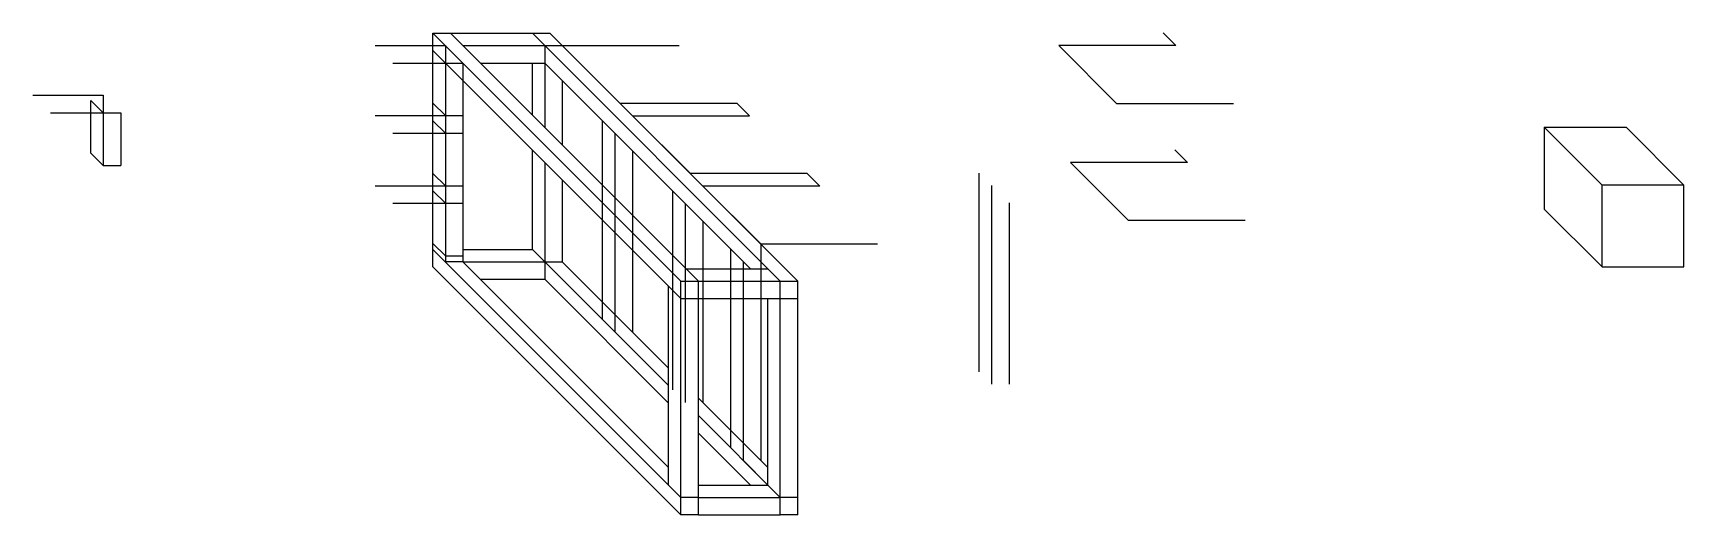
# Model space of a CAD drawing. Header units: metres. Extents: x -3.4 to 10.7, y -2.1 to 2.
import ezdxf

# ---------------------------------------------------------------- set-up
doc = ezdxf.new("R2010")
doc.units = ezdxf.units.M
doc.layers.get('0').update_dxf_attribs({"color": 18, "lineweight": 25, "true_color": 0x000000})

msp = doc.modelspace()

# ---------------------------------------------------------------- linework, layer by layer
for p, q in [((0, 2), (2.121, -0.121)), ((0, 1.85), (0, 2)), ((0, 2), (0.15, 2)), ((0.15, 2), (2.271, -0.121)), ((0.15, 2), (0.85, 2)), ((0.85, 2), (2.971, -0.121)), ((0.85, 2), (1, 2)), ((1, 2), (3.121, -0.121)), ((6.246, 2.001), (6.353, 1.894)), ((-0.494, 1.894), (0.106, 1.894)), ((0, 0.15), (0, 1.85)), ((0, 1.4), (0, 1.85)), ((0, 1.85), (0.106, 1.744)), ((0, 1.85), (0.106, 1.744)), ((0.106, 1.894), (0.106, 1.294)), ((0.256, 1.894), (1.106, 1.894)), ((0.956, 1.894), (0.956, 1.744)), ((6.353, 1.894), (5.353, 1.894)), ((5.353, 1.894), (5.847, 1.399)), ((-0.344, 1.744), (0.256, 1.744)), ((0.106, 1.744), (2.121, -0.271)), ((0.106, 1.744), (0.106, 0.044)), ((0.256, 1.744), (0.256, 1.294)), ((0.406, 1.744), (0.956, 1.744)), ((0.85, 1.3), (0.85, 1.744)), ((0.956, 1.744), (2.715, -0.015)), ((0.956, 1.744), (0.956, 1.194)), ((0.256, 1.594), (0.256, 0.044)), ((1.106, 1.594), (1.106, 1.044)), ((-3.421, 1.468), (-2.821, 1.468)), ((-2.927, 0.974), (-2.927, 1.424)), ((-2.927, 1.424), (-2.821, 1.318)), ((-2.821, 1.468), (-2.821, 0.868)), ((-3.271, 1.318), (-2.671, 1.318)), ((-2.671, 1.318), (-2.671, 0.868)), ((-0.494, 1.294), (0.106, 1.294)), ((0, 1.4), (0.106, 1.294)), ((0.106, 1.294), (0.106, 0.694)), ((0.106, 1.294), (0.256, 1.294)), ((2.601, 1.399), (2.707, 1.293)), ((5.847, 1.399), (6.847, 1.399)), ((-0.344, 1.144), (0.256, 1.144)), ((0, 0.8), (0, 1.25)), ((0, 1.25), (0.106, 1.144)), ((0.256, 1.144), (0.256, 0.694)), ((1.45, -0.45), (1.45, 1.25)), ((1.556, 1.144), (1.556, -0.556)), ((0.85, 0.15), (0.85, 1)), ((1.706, 0.994), (1.706, -0.556)), ((-2.927, 0.974), (-2.821, 0.868)), ((-2.821, 0.868), (-2.671, 0.868)), ((0.956, 0.894), (0.956, 0.044)), ((0, 0.8), (0.106, 0.694)), ((1.106, 0.744), (1.106, 0.044)), ((4.672, -0.897), (4.672, 0.803)), ((-0.494, 0.694), (0.106, 0.694)), ((0, 0.2), (0, 0.65)), ((0, 0.65), (0.106, 0.544)), ((0.106, 0.694), (0.106, 0.094)), ((0.106, 0.694), (0.256, 0.694)), ((2.052, -1.052), (2.052, 0.648)), ((4.778, 0.697), (4.778, -1.003)), ((10.7, 0), (10.7, 0.7)), ((-0.344, 0.544), (0.256, 0.544)), ((0.256, 0.544), (0.256, 0.094)), ((2.158, 0.542), (2.158, -1.158)), ((4.928, 0.547), (4.928, -1.003)), ((2.308, 0.392), (2.308, -1.158)), ((0, 0.2), (0.106, 0.094)), ((0, 0.15), (2.121, -1.971)), ((0, 0), (0, 0.15)), ((0.256, 0.15), (0.85, 0.15)), ((0.85, 0.15), (2.015, -1.015)), ((2.547, -1.547), (2.547, 0.153)), ((2.803, 0.197), (2.803, -0.271)), ((0, 0), (2.121, -2.121)), ((0.106, 0.094), (0.256, 0.094)), ((0.256, 0.044), (0.106, 0.044)), ((0.256, 0.044), (0.956, 0.044)), ((0.256, 0.044), (2.015, -1.715)), ((0.956, 0.044), (0.956, -0.106)), ((0.956, 0.044), (1.106, 0.044)), ((1.106, 0.044), (2.015, -0.865)), ((2.653, 0.047), (2.653, -1.653)), ((10, 0), (10.7, 0)), ((0.406, -0.106), (0.956, -0.106)), ((0.956, -0.106), (2.015, -1.165)), ((2.121, -1.971), (2.121, -0.121)), ((2.121, -0.121), (2.271, -0.121)), ((2.165, -0.015), (2.865, -0.015)), ((2.271, -0.121), (2.971, -0.121)), ((2.271, -1.971), (2.271, -0.121)), ((2.803, -0.103), (2.803, -1.653)), ((2.821, -0.121), (2.821, -0.121)), ((2.971, -1.971), (2.971, -0.121)), ((2.971, -0.121), (3.121, -0.121)), ((3.121, -2.121), (3.121, -0.121)), ((2.015, -1.865), (2.015, -0.165)), ((2.121, -0.271), (2.271, -0.271)), ((2.271, -0.271), (2.971, -0.271)), ((2.865, -1.865), (2.865, -0.271)), ((2.971, -0.271), (3.121, -0.271)), ((2.271, -1.121), (2.865, -1.715)), ((2.271, -1.271), (2.971, -1.971)), ((2.271, -1.421), (2.715, -1.865)), ((2.653, -1.653), (2.865, -1.865)), ((2.121, -2.121), (2.121, -1.971)), ((2.271, -1.971), (2.121, -1.971)), ((2.271, -1.865), (2.865, -1.865)), ((2.271, -1.971), (2.971, -1.971)), ((2.271, -2.121), (2.271, -1.971)), ((3.121, -1.971), (2.971, -1.971)), ((2.971, -2.121), (2.971, -1.971)), ((3.121, -2.121), (3.121, -1.971)), ((2.271, -2.121), (2.121, -2.121)), ((2.271, -2.121), (2.971, -2.121)), ((3.121, -2.121), (2.971, -2.121))]:
    msp.add_line(p, q)
at = {"flags": 128}
for points in [[(2.601, 1.399), (1.601, 1.399), (1.106, 1.894), (2.106, 1.894)], [(3.202, 0.798), (2.202, 0.798), (1.707, 1.293), (2.707, 1.293)], [(9.505, 1.195), (10.205, 1.195), (10.7, 0.7), (10, 0.7), (9.505, 1.195), (9.505, 0.495), (10, 0), (10, 0.7)], [(6.346, 1.001), (6.453, 0.894), (5.453, 0.894), (5.947, 0.399), (6.947, 0.399)], [(3.202, 0.798), (3.308, 0.692), (2.308, 0.692), (2.803, 0.197), (3.803, 0.197)]]:
    msp.add_lwpolyline(points, dxfattribs=at)

doc.saveas('drawing.dxf')
